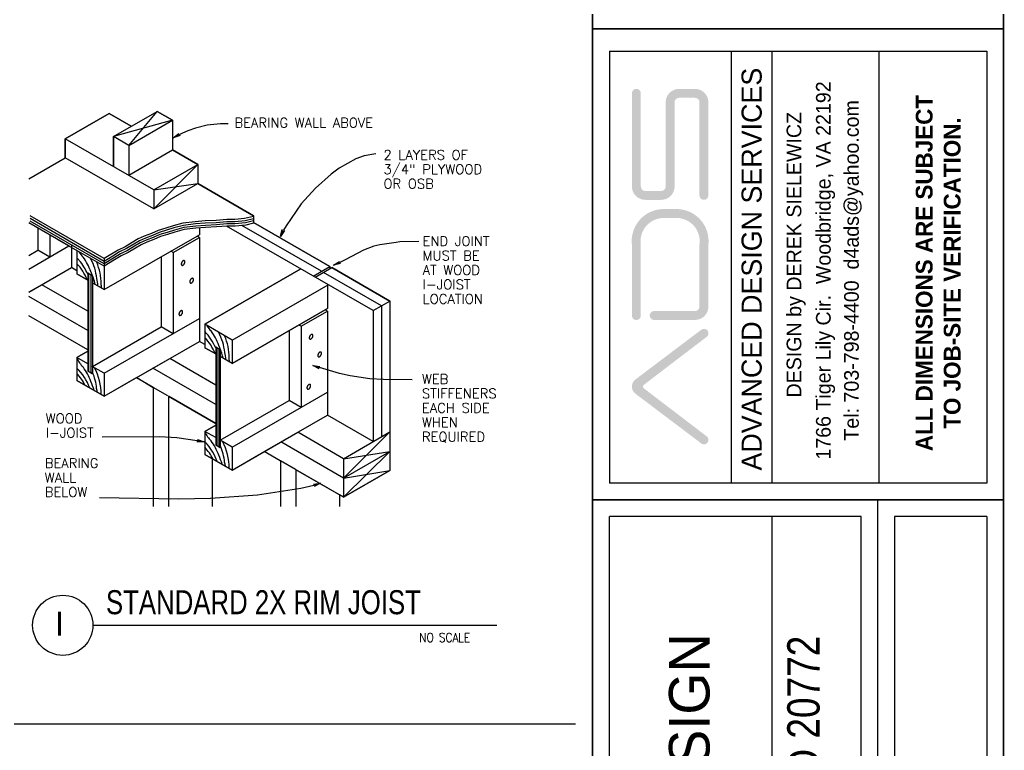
# Model space of a CAD drawing. Header units: inches. Extents: x 26998 to 46838, y -509 to 4343.
# Drawn here: x 39538.9 to 39906.9, y 3727.6 to 4000.9 of the extents above; entities that cross this region are included whole.
import ezdxf
from ezdxf.enums import TextEntityAlignment as Align

# ---------------------------------------------------------------- set-up
doc = ezdxf.new("R2010")
doc.units = ezdxf.units.IN
doc.header["$LTSCALE"] = 0.5
doc.header["$MEASUREMENT"] = 0
for name, color, linetype in [('N', 3, 'Continuous'), ('R-AGSHEAVY', 1, 'Continuous'), ('R-AGSMEDIUM', 2, 'Continuous'), ('R-AGSPATT', 4, 'Continuous'), ('R-AGSTEXT', 6, 'Continuous'), ('SEC', 7, 'Continuous'), ('TITLE', 7, 'Continuous'), ('Title Block', 7, 'Continuous')]:
    doc.layers.add(name, color=color, linetype=linetype)
doc.styles.add('AGSROMANS', font='romans')
doc.styles.add('BOLD', font='')
doc.styles.add('HS-DESIGN-PLAN', font='GOTHIC.TTF', dxfattribs={"height": 0.09375})
doc.styles.add('HS-DESIGN-TTLB', font='GOTHIC.TTF')
doc.styles.add('notes', font='simplex.shx', dxfattribs={"height": 4.5})
doc.styles.get('BOLD').set_extended_font_data('Futura Lt BT')

# ---------------------------------------------------------------- blocks, each defined once
blk = doc.blocks.new('AGSARROW')
for points in [[(-1, 0.17), (0, 0), (-1, -0.17)], [(0, 0), (-1, 0)]]:
    blk.add_lwpolyline(points)

msp = doc.modelspace()

# ---------------------------------------------------------------- hatches: boundary and pattern name
at = {"layer": 'Title Block'}
h = msp.add_hatch(color=256, dxfattribs=at)
h.paths.add_polyline_path([(39795.6488764, 3882.2702663, 0.1912949762), (39796.3168565, 3883.3052721), (39796.3168565, 3883.9523184, 0.1065363828), (39796.0382626, 3884.597938, 0.1989123674), (39794.9550713, 3885.2747076), (39794.404396, 3885.2747076, 0.1139636446), (39793.7105909, 3884.9873242), (39769.1308176, 3866.409196, 0.5149988252), (39769.1308176, 3860.9750802), (39793.7105909, 3842.396952, 0.1139636446), (39794.404396, 3842.1095685), (39794.9550713, 3842.1095685, 0.1989123674), (39796.0382626, 3842.7863382, 0.1065363829), (39796.3168565, 3843.4319578), (39796.3168565, 3844.0790041, 0.1912949762), (39795.6488764, 3845.1140099), (39772.2344485, 3862.9984788, -0.5343557179), (39772.2344485, 3864.3857974)])
h.paths.add_polyline_path([(39791.3105059, 3888.6122747, 0.4142135624), (39796.3168565, 3893.6186254), (39796.3168565, 3916.7583619, 0.440849221), (39784.6353717, 3930.1086303), (39779.4130208, 3930.1086303, 0.440849221), (39767.731536, 3916.7583619), (39767.731536, 3890.2810583, 0.4142135624), (39769.4003195, 3888.6122747, 0.4142135624), (39771.0691031, 3890.2810583), (39771.0691031, 3916.7583619, -0.4500136067), (39779.4130208, 3926.7710632), (39784.6353717, 3926.7710632, -0.4500136067), (39792.9792894, 3916.7583619), (39792.9792894, 3893.6186254, -0.4142135624), (39791.3105059, 3891.9498418), (39776.0754537, 3891.9498418, 0.4142135624), (39774.4066702, 3890.2810583, 0.4142135624), (39776.0754537, 3888.6122747)])
h.paths.add_polyline_path([(39780.3554127, 3938.5503304, -0.4142135624), (39778.6866292, 3936.8815469), (39772.7378866, 3936.8815469, -0.4142135624), (39771.0691031, 3938.5503304), (39771.0691031, 3973.3715518, 0.4142135624), (39769.4003195, 3975.0403354, 0.4142135624), (39767.731536, 3973.3715518), (39767.731536, 3938.5503304, 0.4142135624), (39772.7378866, 3933.5439798), (39778.6866292, 3933.5439798, 0.4142135624), (39783.6929798, 3938.5503304), (39783.6929798, 3970.0339847, -0.4142135624), (39785.3617633, 3971.7027683), (39791.3105059, 3971.7027683, -0.4142135624), (39792.9792894, 3970.0339847), (39792.9792894, 3935.2127634, 0.4142135624), (39794.648073, 3933.5439798, 0.4142135624), (39796.3168565, 3935.2127634), (39796.3168565, 3970.0339847, 0.4142135624), (39791.3105059, 3975.0403354), (39785.3617633, 3975.0403354, 0.4142135624), (39780.3554127, 3970.0339847)])
h = msp.add_hatch(color=256, dxfattribs=at)
h.paths.add_polyline_path([(39795.6488764, 3882.2702663, 0.1912949762), (39796.3168565, 3883.3052721), (39796.3168565, 3883.9523184, 0.1065363828), (39796.0382626, 3884.597938, 0.1989123674), (39794.9550713, 3885.2747076), (39794.404396, 3885.2747076, 0.1139636446), (39793.7105909, 3884.9873242), (39769.1308176, 3866.409196, 0.5149988252), (39769.1308176, 3860.9750802), (39793.7105909, 3842.396952, 0.1139636446), (39794.404396, 3842.1095685), (39794.9550713, 3842.1095685, 0.1989123674), (39796.0382626, 3842.7863382, 0.1065363829), (39796.3168565, 3843.4319578), (39796.3168565, 3844.0790041, 0.1912949762), (39795.6488764, 3845.1140099), (39772.2344485, 3862.9984788, -0.5343557179), (39772.2344485, 3864.3857974)])
h.paths.add_polyline_path([(39791.3105059, 3888.6122747, 0.4142135624), (39796.3168565, 3893.6186254), (39796.3168565, 3916.7583619, 0.440849221), (39784.6353717, 3930.1086303), (39779.4130208, 3930.1086303, 0.440849221), (39767.731536, 3916.7583619), (39767.731536, 3890.2810583, 0.4142135624), (39769.4003195, 3888.6122747, 0.4142135624), (39771.0691031, 3890.2810583), (39771.0691031, 3916.7583619, -0.4500136067), (39779.4130208, 3926.7710632), (39784.6353717, 3926.7710632, -0.4500136067), (39792.9792894, 3916.7583619), (39792.9792894, 3893.6186254, -0.4142135624), (39791.3105059, 3891.9498418), (39776.0754537, 3891.9498418, 0.4142135624), (39774.4066702, 3890.2810583, 0.4142135624), (39776.0754537, 3888.6122747)])
h.paths.add_polyline_path([(39780.3554127, 3938.5503304, -0.4142135624), (39778.6866292, 3936.8815469), (39772.7378866, 3936.8815469, -0.4142135624), (39771.0691031, 3938.5503304), (39771.0691031, 3973.3715518, 0.4142135624), (39769.4003195, 3975.0403354, 0.4142135624), (39767.731536, 3973.3715518), (39767.731536, 3938.5503304, 0.4142135624), (39772.7378866, 3933.5439798), (39778.6866292, 3933.5439798, 0.4142135624), (39783.6929798, 3938.5503304), (39783.6929798, 3970.0339847, -0.4142135624), (39785.3617633, 3971.7027683), (39791.3105059, 3971.7027683, -0.4142135624), (39792.9792894, 3970.0339847), (39792.9792894, 3935.2127634, 0.4142135624), (39794.648073, 3933.5439798, 0.4142135624), (39796.3168565, 3935.2127634), (39796.3168565, 3970.0339847, 0.4142135624), (39791.3105059, 3975.0403354), (39785.3617633, 3975.0403354, 0.4142135624), (39780.3554127, 3970.0339847)])

# ---------------------------------------------------------------- linework, layer by layer
msp.add_lwpolyline([(38251.6540277, 4291.6919129, 0.5, 0.5, 0), (39746.7132624, 4291.6919129, 0, 0, 0), (39746.7132624, 3165.2426914, 0.5, 0.5, 0), (38251.6540277, 3165.2426914, 0.5, 0.5, 0)], format="xyseb")
at = {"layer": 'R-AGSHEAVY'}
for p, q in [((39590.3022826, 3966.6165783), (39596.0664901, 3963.3032109)), ((39555.969485, 3956.3924731), (39572.3995799, 3965.8907931)), ((39572.3995799, 3965.8907931), (39580.6461833, 3961.0417062)), ((39596.0664901, 3963.3032109), (39596.0664901, 3952.2376156)), ((39555.969485, 3949.2713628), (39555.969485, 3956.3924731)), ((39596.0664901, 3952.2376156), (39605.5332541, 3946.757411)), ((39542.4109751, 3941.4455045), (39555.969485, 3949.2713628)), ((39605.5332541, 3946.757411), (39605.5332541, 3939.6363007)), ((39605.5332541, 3939.6363007), (39626.3496164, 3927.5924731)), ((39626.3496164, 3927.5924731), (39626.3496164, 3925.0680027)), ((39626.3496164, 3925.0680027), (39654.8866508, 3908.6063519)), ((39552.9401205, 3918.8514943), (39560.3347151, 3914.5704132)), ((39570.5167457, 3899.9495221), (39606.1117786, 3920.5134373)), ((39560.3347151, 3914.5704132), (39560.3347151, 3905.8504717)), ((39655.5913988, 3908.1961254), (39677.2702885, 3895.6894782)), ((39560.3347151, 3905.8504717), (39564.3738677, 3903.5048179)), ((39644.0419466, 3907.6912314), (39608.1523922, 3886.9800553)), ((39547.2074689, 3901.8008004), (39542.4109751, 3899.0449202)), ((39564.3738677, 3903.5048179), (39564.3738677, 3872.222422)), ((39566.0989225, 3902.516067), (39570.5167457, 3899.9495221)), ((39677.2702885, 3895.6894782), (39677.2702885, 3832.3147522)), ((39564.3738677, 3877.492254), (39542.4109751, 3890.1671992)), ((39653.9399744, 3892.8915235), (39618.3659788, 3872.3591641)), ((39608.1523922, 3886.9800553), (39608.1523922, 3878.2495951)), ((39564.3738677, 3876.8926923), (39560.3347151, 3874.5575571)), ((39608.1523922, 3878.2495951), (39612.1915449, 3875.9039414)), ((39612.1915449, 3875.9039414), (39612.1915449, 3844.6110268)), ((39618.3659788, 3872.3591641), (39613.9165996, 3874.9151904)), ((39560.3347151, 3874.5575571), (39560.3347151, 3865.9428018)), ((39570.5167457, 3860.0734081), (39595.0041088, 3874.1894052)), ((39560.3347151, 3865.9428018), (39570.5167457, 3860.0734081)), ((39582.7709459, 3867.1314067), (39588.8612308, 3863.3552197)), ((39588.8612308, 3863.3552197), (39588.8612308, 3818.8298727)), ((39594.5518078, 3860.0734081), (39612.1915449, 3849.8808588)), ((39612.1915449, 3849.2918157), (39608.1523922, 3846.9566806)), ((39608.1523922, 3846.9566806), (39608.1523922, 3838.3419253)), ((39618.3659788, 3832.4514943), (39642.8323045, 3846.5885286)), ((39608.1523922, 3838.3419253), (39618.3659788, 3832.4514943)), ((39659.9355916, 3822.3115381), (39642.1170379, 3832.5987551)), ((39642.1170379, 3832.5987551), (39642.1170379, 3818.8298727)), ((39677.2702885, 3832.3147522), (39659.9355916, 3822.3115381))]:
    msp.add_line(p, q, dxfattribs=at)
for points in [[(39574.0299671, 3945.9264395), (39574.0299671, 3957.2234446), (39590.3022826, 3966.6165783)], [(39626.3496164, 3924.8365929), (39623.404401, 3924.1108077), (39619.4388787, 3923.7531744), (39616.4200328, 3923.7426557), (39612.5176223, 3923.3850224), (39608.383802, 3923.1851685), (39604.8179875, 3922.9116842), (39600.4001643, 3922.4067902), (39596.9500547, 3921.4916696), (39594.2257304, 3920.5975864), (39591.5855551, 3919.7981707), (39589.1136778, 3918.662159), (39586.4419466, 3917.6839267), (39584.317184, 3916.7372503), (39582.2134587, 3915.5170896), (39579.5417275, 3913.8761839), (39576.8910335, 3912.6139487), (39574.3770818, 3911.0677105), (39570.5167457, 3908.7010195)]]:
    msp.add_lwpolyline(points, dxfattribs=at)
at = {"layer": 'R-AGSMEDIUM'}
for p, q in [((39574.0299671, 3957.2234446), (39590.3022826, 3966.6165783)), ((39579.7836559, 3953.9100772), (39590.3022826, 3966.6165783)), ((39596.0664901, 3963.3032109), (39590.3022826, 3966.6165783)), ((39572.3995799, 3965.8907931), (39555.969485, 3956.3924731)), ((39580.6461833, 3961.0417062), (39572.3995799, 3965.8907931)), ((39596.0664901, 3963.3032109), (39574.0299671, 3957.2234446)), ((39579.7836559, 3953.9100772), (39596.0664901, 3963.3032109)), ((39596.0664901, 3963.3032109), (39596.0664901, 3952.2376156)), ((39589.1031592, 3937.2696097), (39555.969485, 3956.3924731)), ((39555.969485, 3956.3924731), (39555.969485, 3949.2713628)), ((39579.7836559, 3953.9100772), (39574.0299671, 3957.2234446)), ((39574.0299671, 3957.2234446), (39574.0299671, 3945.9264395)), ((39579.7836559, 3953.9100772), (39579.7836559, 3942.8234446)), ((39579.7836559, 3942.8234446), (39596.0664901, 3952.2376156)), ((39605.5332541, 3946.757411), (39596.0664901, 3952.2376156)), ((39542.4109751, 3941.4455045), (39555.969485, 3949.2713628)), ((39589.1031592, 3930.1379808), (39555.969485, 3949.2713628)), ((39605.5332541, 3946.757411), (39589.1031592, 3930.1379808)), ((39589.1031592, 3937.2696097), (39605.5332541, 3946.757411)), ((39605.5332541, 3946.757411), (39605.5332541, 3939.6363007)), ((39589.1031592, 3930.1379808), (39605.5332541, 3939.6363007)), ((39589.1031592, 3937.2696097), (39605.5332541, 3939.6363007)), ((39589.1031592, 3937.2696097), (39589.1031592, 3930.1379808)), ((39626.3496164, 3927.5924731), (39605.5332541, 3939.6363007)), ((39570.5167457, 3911.6146791), (39542.8632761, 3927.5714359)), ((39570.5167457, 3910.5312606), (39542.8632761, 3926.5090546)), ((39626.3496164, 3927.5924731), (39626.3496164, 3925.0680027)), ((39557.4526113, 3916.2428749), (39542.4109751, 3924.9312606)), ((39570.5167457, 3909.5845842), (39542.8632761, 3925.5623782)), ((39545.7243425, 3922.974796), (39545.7243425, 3914.717674)), ((39606.1117786, 3923.1010195), (39606.1117786, 3920.4924001)), ((39671.0432614, 3892.1026265), (39616.272772, 3923.7216185)), ((39651.7836559, 3906.8076667), (39622.0054236, 3923.9845842)), ((39654.8866508, 3908.6063519), (39626.3496164, 3925.0680027)), ((39550.1526844, 3920.4818815), (39550.1526844, 3912.1616477)), ((39570.5167457, 3899.9495221), (39606.1117786, 3920.5134373)), ((39596.2873812, 3913.8235907), (39606.1117786, 3919.4931305)), ((39606.1117786, 3919.4931305), (39605.2597698, 3919.987506)), ((39606.1117786, 3921.9965637), (39606.1117786, 3920.4818815)), ((39606.1117786, 3919.4931305), (39606.1117786, 3889.1994856)), ((39542.4109751, 3907.6491568), (39557.3684623, 3916.2849494)), ((39570.5167457, 3908.7010195), (39557.4526113, 3916.2428749)), ((39558.2730642, 3916.831918), (39558.2730642, 3908.2171627)), ((39542.4109751, 3912.7822467), (39545.7348612, 3914.6966368)), ((39550.1526844, 3912.1616477), (39545.7243425, 3914.717674)), ((39560.3347151, 3914.5704132), (39560.3347151, 3905.8504717)), ((39570.5167457, 3911.6146791), (39570.5167457, 3899.9495221)), ((39591.8590394, 3912.2142408), (39591.8590394, 3886.0333789)), ((39596.2873812, 3913.8235907), (39595.4353725, 3914.3179662)), ((39596.2873812, 3913.8235907), (39596.2873812, 3883.4773526)), ((39542.4109751, 3899.0449202), (39558.2835828, 3908.2066441)), ((39560.3241964, 3907.0390765), (39558.2835828, 3908.2066441)), ((39648.680661, 3905.0195002), (39654.8866508, 3908.6063519)), ((39649.3748904, 3904.6092737), (39655.5913988, 3908.1961254)), ((39654.8866508, 3908.6063519), (39654.8866508, 3907.785899)), ((39677.2702885, 3895.6894782), (39655.5913988, 3908.1961254)), ((39564.3738677, 3903.5048179), (39560.3347151, 3905.8504717)), ((39566.0884039, 3905.0931305), (39564.3528305, 3906.0818815)), ((39566.0989225, 3905.0826119), (39564.3738677, 3906.0818815)), ((39564.3738677, 3906.0818815), (39564.3738677, 3903.5048179)), ((39564.8261687, 3869.1615016), (39564.8261687, 3905.8189158)), ((39565.6255843, 3868.7092007), (39565.6255843, 3905.3455776)), ((39566.0989225, 3905.0826119), (39566.0989225, 3868.4357164)), ((39608.1523922, 3886.9800553), (39644.0419466, 3907.6912314)), ((39674.156775, 3893.8907931), (39652.4778853, 3906.3974403)), ((39564.3738677, 3891.8712167), (39547.2074689, 3901.8008004)), ((39564.3738677, 3903.5048179), (39564.3738677, 3876.955804)), ((39570.5167457, 3899.9495221), (39566.0989225, 3902.516067)), ((39618.3659788, 3881.0791057), (39654.2450146, 3901.8008004)), ((39653.9399744, 3901.979617), (39653.9399744, 3892.8915235)), ((39564.3738677, 3884.6449202), (39542.4109751, 3897.3409026)), ((39671.0432614, 3892.1026265), (39677.2702885, 3895.6894782)), ((39674.156775, 3893.8907931), (39674.156775, 3844.916067)), ((39677.2702885, 3895.6894782), (39677.2702885, 3846.7147522)), ((39564.3738677, 3877.492254), (39542.4109751, 3890.1671992)), ((39618.3659788, 3872.3591641), (39653.9399744, 3892.8915235)), ((39644.115577, 3886.2332328), (39653.9399744, 3891.9027726)), ((39653.9399744, 3891.9027726), (39653.0879656, 3892.3971481)), ((39653.9399744, 3891.9027726), (39653.9399744, 3861.6091276)), ((39671.0432614, 3892.1026265), (39671.0432614, 3843.1279005)), ((39566.0989225, 3871.2336711), (39591.8274835, 3886.085972)), ((39570.5167457, 3868.6671262), (39606.1117786, 3889.1994856)), ((39596.2873812, 3883.4773526), (39591.8590394, 3886.0333789)), ((39606.10126, 3889.2205228), (39606.10126, 3880.6162861)), ((39606.1117786, 3889.1994856), (39606.1117786, 3880.6057675)), ((39618.3659788, 3881.0791057), (39608.1523922, 3886.9800553)), ((39608.1523922, 3886.9800553), (39608.1523922, 3878.2495951)), ((39644.115577, 3886.2332328), (39643.2635682, 3886.7276083)), ((39644.115577, 3886.2332328), (39644.115577, 3855.8869947)), ((39639.6872351, 3884.6238829), (39639.6872351, 3858.443021)), ((39582.6867969, 3867.0788135), (39606.1117786, 3880.6057675)), ((39608.1523922, 3879.4381999), (39606.1117786, 3880.6057675)), ((39613.9165996, 3877.4712167), (39612.1915449, 3878.4599677)), ((39612.1915449, 3878.4599677), (39612.1915449, 3849.2918157)), ((39618.3659788, 3881.0791057), (39618.3659788, 3872.3591641)), ((39560.3347151, 3874.5575571), (39564.3738677, 3876.8926923)), ((39564.3738677, 3876.8926923), (39564.3738677, 3869.4244673)), ((39612.1915449, 3875.9039414), (39608.1523922, 3878.2495951)), ((39612.6859203, 3841.5395878), (39612.6859203, 3878.1864834)), ((39613.4958546, 3841.0872869), (39613.4958546, 3877.7236638)), ((39613.9165996, 3877.4712167), (39613.9165996, 3840.8243212)), ((39618.3659788, 3872.3591641), (39613.9165996, 3874.9151904)), ((39560.3347151, 3874.5575571), (39560.3347151, 3865.9428018)), ((39564.3738677, 3872.222422), (39560.3347151, 3874.5575571)), ((39570.5167457, 3868.6776448), (39566.0884039, 3871.2336711)), ((39612.1915449, 3864.2703402), (39595.0041088, 3874.1894052)), ((39566.0884039, 3868.4567536), (39564.3528305, 3869.4455045)), ((39566.0989225, 3868.4357164), (39564.3738677, 3869.4244673)), ((39570.5167457, 3868.6776448), (39570.5167457, 3860.0734081)), ((39612.1915449, 3857.0440436), (39588.7455259, 3870.5815162)), ((39570.5167457, 3860.0734081), (39560.3241964, 3865.9533205)), ((39570.5167457, 3860.0734081), (39560.3347151, 3865.9428018)), ((39570.5167457, 3860.0734081), (39582.6131665, 3867.0472576)), ((39582.6447224, 3866.9420714), (39582.5395361, 3866.9946645)), ((39588.8717494, 3863.3552197), (39582.6447224, 3866.9420714)), ((39588.8612308, 3863.3552197), (39588.8612308, 3818.8298727)), ((39594.2572863, 3860.2311875), (39588.8717494, 3863.3552197)), ((39594.5518078, 3860.0734081), (39594.5518078, 3818.8298727)), ((39612.1915449, 3849.8808588), (39594.5833637, 3860.0628895)), ((39618.3659788, 3841.0662496), (39653.9399744, 3861.6091276)), ((39653.9399744, 3861.6091276), (39653.9399744, 3853.004891)), ((39613.9165996, 3843.6222759), (39639.6451606, 3858.4640582)), ((39644.115577, 3855.8869947), (39639.6872351, 3858.443021)), ((39630.5465485, 3839.4989742), (39653.9399744, 3853.004891)), ((39671.0432614, 3843.1279005), (39653.9399744, 3853.004891)), ((39608.1523922, 3846.9566806), (39612.1915449, 3849.2918157)), ((39612.1915449, 3849.2918157), (39612.1915449, 3841.8130721)), ((39608.1523922, 3846.9566806), (39608.1523922, 3838.3419253)), ((39612.1915449, 3844.6110268), (39608.1523922, 3846.9566806)), ((39659.9355916, 3836.7010195), (39642.8323045, 3846.5885286)), ((39659.9355916, 3836.7010195), (39677.2702885, 3846.7147522)), ((39659.9355916, 3829.4747229), (39677.2702885, 3846.7147522)), ((39674.7563367, 3845.2737003), (39677.2702885, 3846.7147522)), ((39677.2702885, 3846.7147522), (39677.2702885, 3832.3147522)), ((39613.9165996, 3840.8243212), (39612.1915449, 3841.8130721)), ((39618.3659788, 3841.0662496), (39613.9165996, 3843.6222759)), ((39659.9355916, 3829.4747229), (39636.563203, 3842.9701211)), ((39618.3659788, 3832.4514943), (39608.1523922, 3838.3419253)), ((39618.3659788, 3841.0662496), (39618.3659788, 3832.4514943)), ((39618.3659788, 3832.4514943), (39630.5465485, 3839.4989742)), ((39636.3317932, 3835.9436784), (39630.3466946, 3839.393788)), ((39659.9355916, 3829.4747229), (39677.2387326, 3839.4674183)), ((39659.9355916, 3836.7010195), (39677.2387326, 3839.4674183)), ((39659.9355916, 3822.3115381), (39677.2387326, 3839.4674183)), ((39610.8556793, 3836.7746499), (39610.8556793, 3818.8298727)), ((39641.9908144, 3832.6723855), (39636.3843864, 3835.9016039)), ((39636.4159422, 3835.8910853), (39636.4159422, 3818.8298727)), ((39659.9355916, 3836.7010195), (39659.9355916, 3822.3115381)), ((39658.4209094, 3823.1740655), (39642.0223703, 3832.6513482)), ((39642.1170379, 3832.5987551), (39642.1170379, 3818.8298727)), ((39659.9355916, 3822.3115381), (39677.2702885, 3832.3147522)), ((39659.9355916, 3829.4747229), (39677.2702885, 3832.3147522)), ((39658.4209094, 3823.1951028), (39658.4209094, 3818.8298727)), ((39659.9355916, 3822.3115381), (39658.4209094, 3823.1740655))]:
    msp.add_line(p, q, dxfattribs=at)
for points in [[(39626.3496164, 3927.3610633), (39622.9941745, 3926.5511291), (39619.3231738, 3926.214533), (39616.3253652, 3926.2040144), (39612.3493243, 3925.8148252), (39608.215504, 3925.6465272), (39604.5760591, 3925.3520056), (39599.9373447, 3924.8155557), (39596.266344, 3923.847842), (39593.4999452, 3922.9537587), (39590.7019904, 3922.1122686), (39588.17752, 3920.944701), (39585.5057888, 3919.9769874), (39583.191691, 3918.9356433), (39580.9617421, 3917.6313336), (39578.3636413, 3916.0219837), (39575.7024287, 3914.7807858), (39570.5167457, 3911.6146791)], [(39626.3496164, 3926.4774987), (39623.1940284, 3925.7201576), (39619.3757669, 3925.3625243), (39616.3674397, 3925.3520056), (39612.412436, 3924.9838537), (39608.299653, 3924.7945184), (39604.7022826, 3924.5315528), (39600.1687545, 3923.9951028), (39596.5819028, 3923.0379078), (39593.8470598, 3922.1648617), (39591.1227355, 3921.3338902), (39588.6193024, 3920.1768413), (39585.9370525, 3919.198609), (39583.7176223, 3918.1993395), (39581.5507852, 3916.9476229), (39578.9000912, 3915.3277544), (39576.2704346, 3914.0655192), (39573.693371, 3912.4772065), (39570.5167457, 3910.5312606)], [(39626.3496164, 3925.6360086), (39623.3097333, 3924.8891861), (39619.4073228, 3924.5420714), (39616.4095142, 3924.5420714), (39612.4755478, 3924.1528822), (39608.3312089, 3923.9845842), (39604.7653944, 3923.6900626), (39600.2739408, 3923.1641313), (39596.7817567, 3922.2384921), (39594.0574324, 3921.3654461), (39591.3646639, 3920.5555118), (39588.882268, 3919.4195002), (39586.1894996, 3918.4412679), (39584.0226625, 3917.4630356), (39581.8873812, 3916.2218376), (39579.2366873, 3914.5704132), (39576.596512, 3913.3397339), (39574.0404857, 3911.7724585), (39570.5167457, 3909.5845842)], [(39626.3496164, 3924.8365929), (39623.404401, 3924.1108077), (39619.4388787, 3923.7531744), (39616.4200328, 3923.7426557), (39612.5176223, 3923.3850224), (39608.383802, 3923.1851685), (39604.8179875, 3922.9116842), (39600.4001643, 3922.4067902), (39596.9500547, 3921.4916696), (39594.2257304, 3920.5975864), (39591.5855551, 3919.7981707), (39589.1136778, 3918.662159), (39586.4419466, 3917.6839267), (39584.317184, 3916.7372503), (39582.2134587, 3915.5170896), (39579.5417275, 3913.8761839), (39576.8910335, 3912.6139487), (39574.3770818, 3911.0677105), (39570.5167457, 3908.7010195)]]:
    msp.add_lwpolyline(points, dxfattribs=at)
for points in [[(39600.5101052, 3910.7674802, 0.083138309), (39600.4053933, 3910.8062537, 0.0727640424), (39600.2859284, 3910.8110144, 0.0590330631), (39600.1563013, 3910.7815793, 0.0472863741), (39600.0214937, 3910.7190795, 0.0388737623), (39599.8866861, 3910.6259168, 0.0333734699), (39599.7570591, 3910.5056716, 0.030108202), (39599.6375941, 3910.3629647, 0.0285930868), (39599.5328822, 3910.2032802, 0.0285930868), (39599.4469474, 3910.0327548, 0.030108202), (39599.383092, 3909.8579416, 0.0333734699), (39599.3437701, 3909.6855587, 0.0388737623), (39599.3304927, 3909.5222306, 0.0472863741), (39599.3437701, 3909.3742339, 0.0590330631), (39599.383092, 3909.247256, 0.0727640424), (39599.4469474, 3909.1461767, 0.083138309), (39599.5328822, 3909.0748803, 0.083138309), (39599.6375941, 3909.0361067, 0.0727640424), (39599.7570591, 3909.031346, 0.0590330631), (39599.8866861, 3909.0607812, 0.0472863741), (39600.0214937, 3909.123281, 0.0388737623), (39600.1563013, 3909.2164436, 0.0333734699), (39600.2859284, 3909.3366888, 0.030108202), (39600.4053933, 3909.4793958, 0.0285930868), (39600.5101052, 3909.6390802, 0.0285930868), (39600.5960401, 3909.8096056, 0.030108202), (39600.6598954, 3909.9844188, 0.0333734699), (39600.6992174, 3910.1568017, 0.0388737623), (39600.7124948, 3910.3201298, 0.0472863741), (39600.6992174, 3910.4681266, 0.0590330631), (39600.6598954, 3910.5951044, 0.0727640424), (39600.5960401, 3910.6961838, 0.083138309)], [(39603.6972491, 3904.151264, 0.083138309), (39603.5925372, 3904.1900375, 0.0727640424), (39603.4730723, 3904.1947982, 0.0590330631), (39603.3434452, 3904.1653631, 0.0472863741), (39603.2086376, 3904.1028633, 0.0388737623), (39603.07383, 3904.0097006, 0.0333734699), (39602.944203, 3903.8894554, 0.030108202), (39602.824738, 3903.7467484, 0.0285930868), (39602.7200261, 3903.587064, 0.0285930868), (39602.6340913, 3903.4165386, 0.030108202), (39602.5702359, 3903.2417254, 0.0333734699), (39602.530914, 3903.0693425, 0.0388737623), (39602.5176366, 3902.9060144, 0.0472863741), (39602.530914, 3902.7580177, 0.0590330631), (39602.5702359, 3902.6310398, 0.0727640424), (39602.6340913, 3902.5299604, 0.083138309), (39602.7200261, 3902.458664, 0.083138309), (39602.824738, 3902.4198905, 0.0727640424), (39602.944203, 3902.4151298, 0.0590330631), (39603.07383, 3902.444565, 0.0472863741), (39603.2086376, 3902.5070648, 0.0388737623), (39603.3434452, 3902.6002274, 0.0333734699), (39603.4730723, 3902.7204726, 0.030108202), (39603.5925372, 3902.8631796, 0.0285930868), (39603.6972491, 3903.022864, 0.0285930868), (39603.783184, 3903.1933894, 0.030108202), (39603.8470393, 3903.3682026, 0.0333734699), (39603.8863613, 3903.5405855, 0.0388737623), (39603.8996387, 3903.7039136, 0.0472863741), (39603.8863613, 3903.8519103, 0.0590330631), (39603.8470393, 3903.9788882, 0.0727640424), (39603.783184, 3904.0799676, 0.083138309)], [(39599.6475778, 3892.0548432, 0.083138309), (39599.5428659, 3892.0936168, 0.0727640424), (39599.423401, 3892.0983775, 0.0590330631), (39599.293774, 3892.0689423, 0.0472863741), (39599.1589663, 3892.0064425, 0.0388737623), (39599.0241587, 3891.9132799, 0.0333734699), (39598.8945317, 3891.7930346, 0.030108202), (39598.7750667, 3891.6503277, 0.0285930868), (39598.6703548, 3891.4906432, 0.0285930868), (39598.58442, 3891.3201178, 0.030108202), (39598.5205646, 3891.1453047, 0.0333734699), (39598.4812427, 3890.9729218, 0.0388737623), (39598.4679653, 3890.8095936, 0.0472863741), (39598.4812427, 3890.6615969, 0.0590330631), (39598.5205646, 3890.534619, 0.0727640424), (39598.58442, 3890.4335397, 0.083138309), (39598.6703548, 3890.3622433, 0.083138309), (39598.7750667, 3890.3234697, 0.0727640424), (39598.8945317, 3890.3187091, 0.0590330631), (39599.0241587, 3890.3481442, 0.0472863741), (39599.1589663, 3890.410644, 0.0388737623), (39599.293774, 3890.5038066, 0.0333734699), (39599.423401, 3890.6240519, 0.030108202), (39599.5428659, 3890.7667588, 0.0285930868), (39599.6475778, 3890.9264433, 0.0285930868), (39599.7335127, 3891.0969687, 0.030108202), (39599.797368, 3891.2717818, 0.0333734699), (39599.83669, 3891.4441648, 0.0388737623), (39599.8499674, 3891.6074929, 0.0472863741), (39599.83669, 3891.7554896, 0.0590330631), (39599.797368, 3891.8824675, 0.0727640424), (39599.7335127, 3891.9835468, 0.083138309)], [(39648.338301, 3883.1771223, 0.083138309), (39648.2335891, 3883.2158958, 0.0727640424), (39648.1141241, 3883.2206565, 0.0590330631), (39647.9844971, 3883.1912213, 0.0472863741), (39647.8496895, 3883.1287215, 0.0388737623), (39647.7148819, 3883.0355589, 0.0333734699), (39647.5852549, 3882.9153137, 0.030108202), (39647.4657899, 3882.7726067, 0.0285930868), (39647.361078, 3882.6129223, 0.0285930868), (39647.2751431, 3882.4423969, 0.030108202), (39647.2112878, 3882.2675837, 0.0333734699), (39647.1719659, 3882.0952008, 0.0388737623), (39647.1586885, 3881.9318727, 0.0472863741), (39647.1719659, 3881.783876, 0.0590330631), (39647.2112878, 3881.6568981, 0.0727640424), (39647.2751431, 3881.5558187, 0.083138309), (39647.361078, 3881.4845223, 0.083138309), (39647.4657899, 3881.4457488, 0.0727640424), (39647.5852549, 3881.4409881, 0.0590330631), (39647.7148819, 3881.4704232, 0.0472863741), (39647.8496895, 3881.532923, 0.0388737623), (39647.9844971, 3881.6260857, 0.0333734699), (39648.1141241, 3881.7463309, 0.030108202), (39648.2335891, 3881.8890378, 0.0285930868), (39648.338301, 3882.0487223, 0.0285930868), (39648.4242358, 3882.2192477, 0.030108202), (39648.4880912, 3882.3940609, 0.0333734699), (39648.5274131, 3882.5664438, 0.0388737623), (39648.5406905, 3882.7297719, 0.0472863741), (39648.5274131, 3882.8777686, 0.0590330631), (39648.4880912, 3883.0047465, 0.0727640424), (39648.4242358, 3883.1058259, 0.083138309)], [(39651.5254449, 3876.560906, 0.083138309), (39651.420733, 3876.5996796, 0.0727640424), (39651.301268, 3876.6044403, 0.0590330631), (39651.171641, 3876.5750051, 0.0472863741), (39651.0368334, 3876.5125053, 0.0388737623), (39650.9020258, 3876.4193427, 0.0333734699), (39650.7723988, 3876.2990975, 0.030108202), (39650.6529338, 3876.1563905, 0.0285930868), (39650.5482219, 3875.9967061, 0.0285930868), (39650.462287, 3875.8261807, 0.030108202), (39650.3984317, 3875.6513675, 0.0333734699), (39650.3591098, 3875.4789846, 0.0388737623), (39650.3458324, 3875.3156565, 0.0472863741), (39650.3591098, 3875.1676597, 0.0590330631), (39650.3984317, 3875.0406819, 0.0727640424), (39650.462287, 3874.9396025, 0.083138309), (39650.5482219, 3874.8683061, 0.083138309), (39650.6529338, 3874.8295326, 0.0727640424), (39650.7723988, 3874.8247719, 0.0590330631), (39650.9020258, 3874.854207, 0.0472863741), (39651.0368334, 3874.9167068, 0.0388737623), (39651.171641, 3875.0098694, 0.0333734699), (39651.301268, 3875.1301147, 0.030108202), (39651.420733, 3875.2728216, 0.0285930868), (39651.5254449, 3875.4325061, 0.0285930868), (39651.6113797, 3875.6030315, 0.030108202), (39651.6752351, 3875.7778446, 0.0333734699), (39651.714557, 3875.9502276, 0.0388737623), (39651.7278344, 3876.1135557, 0.0472863741), (39651.714557, 3876.2615524, 0.0590330631), (39651.6752351, 3876.3885303, 0.0727640424), (39651.6113797, 3876.4896096, 0.083138309)], [(39647.4757736, 3864.4644853, 0.083138309), (39647.3710617, 3864.5032588, 0.0727640424), (39647.2515967, 3864.5080195, 0.0590330631), (39647.1219697, 3864.4785844, 0.0472863741), (39646.9871621, 3864.4160846, 0.0388737623), (39646.8523545, 3864.322922, 0.0333734699), (39646.7227275, 3864.2026767, 0.030108202), (39646.6032625, 3864.0599698, 0.0285930868), (39646.4985506, 3863.9002853, 0.0285930868), (39646.4126158, 3863.7297599, 0.030108202), (39646.3487604, 3863.5549468, 0.0333734699), (39646.3094385, 3863.3825638, 0.0388737623), (39646.2961611, 3863.2192357, 0.0472863741), (39646.3094385, 3863.071239, 0.0590330631), (39646.3487604, 3862.9442611, 0.0727640424), (39646.4126158, 3862.8431818, 0.083138309), (39646.4985506, 3862.7718854, 0.083138309), (39646.6032625, 3862.7331118, 0.0727640424), (39646.7227275, 3862.7283511, 0.0590330631), (39646.8523545, 3862.7577863, 0.0472863741), (39646.9871621, 3862.8202861, 0.0388737623), (39647.1219697, 3862.9134487, 0.0333734699), (39647.2515967, 3863.033694, 0.030108202), (39647.3710617, 3863.1764009, 0.0285930868), (39647.4757736, 3863.3360853, 0.0285930868), (39647.5617085, 3863.5066107, 0.030108202), (39647.6255638, 3863.6814239, 0.0333734699), (39647.6648857, 3863.8538068, 0.0388737623), (39647.6781631, 3864.017135, 0.0472863741), (39647.6648857, 3864.1651317, 0.0590330631), (39647.6255638, 3864.2921095, 0.0727640424), (39647.5617085, 3864.3931889, 0.083138309)]]:
    msp.add_lwpolyline(points, format="xyb", close=True, dxfattribs=at)
at = {"layer": 'R-AGSPATT'}
for centre, radius, start, end in [((39568.7429218, 3918.2881078), 10.5547714, 217.4004, 224.507327778), ((39570.687971, 3920.2352686), 11.4173814, 212.593105555, 225.381608333), ((39542.9170012, 3898.0845982), 24.2238005, 20.817786111, 35.374877778), ((39548.5804682, 3902.4149289), 19.222092, 5.057675, 28.276827778), ((39544.4613739, 3895.3171774), 21.4147515, 23.175088889, 42.070061111), ((39568.7429542, 3918.2880693), 10.5547714, 224.507327778, 224.618758333), ((39543.9804104, 3896.687666), 22.3342698, 24.004805556, 39.487813889), ((39547.8965396, 3901.8428447), 21.533868, 0.636113889, 22.954730556), ((39539.1344529, 3895.1262048), 28.8457823, 13.562766667, 23.641297222), ((39547.8681248, 3899.1912534), 20.4595002, 6.191519444, 13.909461111), ((39518.4187165, 3899.112118), 51.0967005, 1.732819444, 3.331936111), ((39618.5073623, 3892.6262106), 11.4173814, 212.593105555, 225.381608333), ((39591.7998016, 3869.0786079), 22.3342698, 24.107422222, 42.91975), ((39592.2807652, 3867.7081193), 21.4147515, 23.175088889, 42.070061111), ((39616.5623454, 3890.6790112), 10.5547714, 224.507327778, 224.618758333), ((39590.7363924, 3870.4755402), 24.2238005, 20.817786111, 35.374877778), ((39596.3998595, 3874.8058708), 19.222092, 5.057675, 28.276827778), ((39595.7159309, 3874.2337866), 21.533868, 0.636113889, 22.954730556), ((39586.9538441, 3867.5171467), 28.8457823, 15.50085, 23.641297222), ((39598.3091435, 3871.3906607), 16.8827386, 10.371766667, 13.131725), ((39595.6875161, 3871.5821954), 20.4595002, 6.191519444, 13.909461111), ((39570.6628337, 3879.1526551), 11.4173814, 205.210436111, 225.381608333), ((39542.8918639, 3857.0019847), 24.2238005, 20.817786111, 35.374877778), ((39566.2381078, 3871.5030599), 51.0967005, 1.732819444, 3.331936111), ((39545.1332808, 3855.5276312), 21.4147515, 20.947080555, 44.786636111), ((39544.4362367, 3854.2345638), 21.4147515, 27.687525, 42.070061111), ((39548.555331, 3861.3323154), 19.222092, 5.057675, 23.761022222), ((39547.8714024, 3860.7602311), 21.533868, 359.883547222, 27.630922222), ((39539.1093156, 3854.0435913), 28.8457823, 16.508955556, 23.641297222), ((39547.8429876, 3858.1086399), 20.4595002, 9.593902778, 13.909461111), ((39618.482225, 3851.543597), 11.4173814, 205.210436111, 225.381608333), ((39616.5371759, 3849.5964362), 10.5547714, 217.4004, 224.507327778), ((39616.5372082, 3849.5963977), 10.5547714, 224.507327778, 224.618758333), ((39591.7746644, 3827.9959944), 22.3342698, 20.171883333, 39.487813889), ((39590.7112552, 3829.3929266), 24.2238005, 20.817786111, 35.374877778), ((39595.6907937, 3833.1511731), 21.533868, 359.883547222, 27.630922222), ((39592.255628, 3826.6255058), 21.4147515, 27.687525, 42.070061111), ((39586.9287069, 3826.4345332), 28.8457823, 16.508955556, 23.641297222), ((39596.3747223, 3833.7232573), 19.222092, 5.057675, 23.761022222), ((39595.6623789, 3830.4995818), 20.4595002, 9.593902778, 13.909461111)]:
    msp.add_arc(centre, radius, start, end, dxfattribs=at)
at = {"layer": 'R-AGSTEXT'}
for points in [[(39616.8723338, 3962.0094198), (39614.0367486, 3962.0105164), (39609.0121925, 3961.506084), (39604.5912238, 3960.4011809), (39601.826014, 3959.3754462), (39598.651449, 3957.9643885)], [(39672.0951241, 3950.7439706), (39667.6212448, 3949.9719842), (39664.5501938, 3948.8519297), (39658.3519539, 3945.3907687), (39655.2941774, 3943.152729), (39649.4348422, 3937.9193983), (39644.1485052, 3932.0199551), (39638.4712744, 3923.830417), (39637.5018813, 3922.2619639)], [(39688.0721489, 3917.9889669), (39680.9838931, 3917.8420236), (39679.5962998, 3917.5893147), (39673.5852629, 3916.7493273), (39671.2401815, 3916.1784143), (39667.4114783, 3914.7756635), (39660.6271901, 3911.1555801), (39658.6280105, 3910.0826181)], [(39685.6318275, 3866.2162861), (39674.8624453, 3866.3026112), (39669.770017, 3866.594899), (39662.4627891, 3867.6904522), (39658.4471699, 3868.6462909), (39651.0124275, 3870.8180369)], [(39569.8119977, 3844.9265856), (39591.3316363, 3845.0358408), (39597.6699963, 3844.6203767), (39605.2784441, 3843.5200695)], [(39568.7813235, 3822.2694636), (39598.2530461, 3821.6545256), (39610.3082057, 3821.9027402), (39627.8533905, 3823.1670531), (39644.044919, 3825.7123011), (39648.8569928, 3826.8115566)]]:
    msp.add_lwpolyline(points, dxfattribs=at)
at = {"layer": 'SEC', "color": 7}
msp.add_circle((39555.0422333, 3774.4203769), 11.25, dxfattribs=at)
at = {"layer": 'TITLE'}
msp.add_line((39566.3440096, 3774.4924027), (39717.2486995, 3774.4924027), dxfattribs=at)
at = {"layer": 'Title Block'}
for p, q in [((39753.0383874, 3165.2426815), (39753.0383874, 4291.6919029)), ((39906.6533874, 3165.2426815), (39906.6533874, 4291.6919029)), ((39753.0383874, 3997.5094029), (39906.6533874, 3997.5094029)), ((39753.0383874, 3997.5094029), (39906.6533874, 3997.5094029)), ((39753.0383874, 3997.5094029), (39906.6533874, 3997.5094029)), ((39906.6533874, 3997.5094029), (39753.0383874, 3997.5094029)), ((39759.3635124, 3989.1006529), (39900.3833874, 3989.1006529)), ((39759.3635124, 3989.1006529), (39759.3635124, 3827.5964037)), ((39759.3635124, 3989.1006529), (39759.3635124, 3827.5964037)), ((39804.8949847, 3827.5964037), (39804.8949847, 3989.1006529)), ((39804.8949847, 3827.5964037), (39804.8949847, 3989.1006529)), ((39820.1492165, 3827.5964037), (39820.1492165, 3989.1006529)), ((39820.1492165, 3827.5964037), (39820.1492165, 3989.1006529)), ((39860.1492165, 3827.5964037), (39860.1492165, 3989.1006529)), ((39860.1492165, 3827.5964037), (39860.1492165, 3989.1006529)), ((39900.3833874, 3989.1006529), (39900.3833874, 3827.5964037)), ((39900.3833874, 3827.5964037), (39759.3083874, 3827.5964037)), ((39753.0383874, 3821.3264037), (39906.6533874, 3821.3264037)), ((39753.0383874, 3821.3264037), (39906.6533874, 3821.3264037)), ((39906.6533874, 3821.3264037), (39753.0383874, 3821.3264037)), ((39859.6283874, 3484.264174), (39859.6283874, 3821.3264037)), ((39759.3083874, 3490.534174), (39759.3083874, 3815.0564037)), ((39853.3583874, 3815.0564037), (39759.3083874, 3815.0564037)), ((39820.1292355, 3490.534174), (39820.1292355, 3815.0564037)), ((39853.3583874, 3490.534174), (39853.3583874, 3815.0564037)), ((39900.3833874, 3815.0564037), (39865.8983874, 3815.0564037)), ((39865.8983874, 3815.0564037), (39865.8983874, 3490.534174)), ((39900.3833874, 3815.0564037), (39900.3833874, 3490.534174)), ((39746.7132624, 3737.4171344), (38252.0540277, 3737.4171344))]:
    msp.add_line(p, q, dxfattribs=at)
at = {"layer": 'Title Block', "const_width": 0.5}
for points in [[(39753.0383874, 3165.2426815), (39753.0383874, 4291.6919029)], [(39906.6533874, 3165.2426815), (39906.6533874, 4291.6919029)], [(39753.0383874, 3997.5094029), (39906.6533874, 3997.5094029)], [(39753.0383874, 3997.5094029), (39906.6533874, 3997.5094029)], [(39753.0383874, 3821.3264037), (39906.6533874, 3821.3264037)], [(39753.0383874, 3821.3264037), (39906.6533874, 3821.3264037)], [(39859.6283874, 3484.264174), (39859.6283874, 3821.3264037)]]:
    msp.add_lwpolyline(points, dxfattribs=at)

# ---------------------------------------------------------------- block references
at = {"layer": 'R-AGSTEXT'}
for p, xscale, yscale, zscale, rotation in [((39596.3189371, 3956.7501064), 2.629656381232911, 2.629656381232911, 2.629656381232911, 207.5010287735542), ((39636.4054236, 3919.8718011), 2.629657347409945, 2.629657347409945, 2.629657347409945, 245.3572945503186), ((39656.2014791, 3909.0691715), 2.629663262356937, 2.629663262356937, 2.629663262356937, 202.6679717762865), ((39648.512363, 3871.6333789), 2.629658758698353, 2.629658758698353, 2.629658758698353, 161.9373829908995), ((39607.8683893, 3843.0647887), 2.629657080662096, 2.629657080662096, 2.629657080662096, 350.0299636501935), ((39651.3839481, 3827.5392956), 2.629659070607242, 2.629659070607242, 2.629659070607242, 16.06589597242372)]:
    msp.add_blockref('AGSARROW', p, dxfattribs=dict(at, xscale=xscale, yscale=yscale, zscale=zscale, rotation=rotation))

# ---------------------------------------------------------------- texts
at = {"layer": 'N', "color": 7, "style": 'notes', "width": 0.85}
msp.add_text('NO SCALE', height=3.375, dxfattribs=at).set_placement((39688.2372244, 3768.1390269))
at = {"layer": 'R-AGSTEXT', "style": 'AGSROMANS'}
for s, p in [('BEARING WALL ABOVE', (39619.1969503, 3964.1867755)), ('2 LAYERS OF ', (39674.8825602, 3952.1639852)), ('3/4" PLYWOOD', (39674.8825602, 3946.7639852)), ('OR OSB', (39674.8825602, 3941.3639852)), ('END JOINT', (39689.5237194, 3919.8928384)), ('MUST BE', (39689.5237194, 3914.4928384)), ('AT WOOD', (39689.5237194, 3909.0928384)), ('I-JOIST', (39689.5237194, 3903.6928384)), ('LOCATION', (39689.5237194, 3898.2928384)), ('WEB ', (39689.2607537, 3868.3200115)), ('STIFFENERS ', (39689.2607537, 3862.9200115)), ('EACH SIDE', (39689.2607537, 3857.5200115)), ('WOOD ', (39548.682829, 3853.6044527)), ('WHEN ', (39689.2607537, 3852.1200115)), ('I-JOIST', (39548.682829, 3848.2044527)), ('REQUIRED', (39689.2607537, 3846.7200115)), ('BEARING', (39548.3146771, 3836.8482803)), ('WALL', (39548.3146771, 3831.4482803)), ('BELOW', (39548.3146771, 3826.0482803))]:
    msp.add_text(s, height=3.6, dxfattribs=at).set_placement(p, align=Align.TOP_LEFT)
at = {"layer": 'TITLE', "style": 'BOLD', "width": 0.8}
msp.add_text('STANDARD 2X RIM JOIST', height=9, dxfattribs=at).set_placement((39571.1806501, 3787.5443824), align=Align.TOP_LEFT)
at = {"layer": 'TITLE', "insert": (39552.0913374, 3779.5510261), "char_height": 9, "attachment_point": 1, "style": 'BOLD'}
msp.add_mtext('I', dxfattribs=at)
at = {"layer": 'Title Block', "rotation": 90}
for s, insert, char_height, width, attachment_point, style in [('ADVANCED DESIGN SERVICES', (39812.5327623, 3907.6160963), 7.50975, 200.725788003, 5, 'HS-DESIGN-PLAN'), ('1766 Tiger Lily Cir.  Woodbridge, VA 22192', (39840.0991443, 3907.11951), 5.48625, 248.576827248, 5, 'HS-DESIGN-PLAN'), ('1766 Tiger Lily Cir.  Woodbridge, VA 22192', (39840.0991443, 3907.11951), 5.48625, 248.576827248, 5, 'HS-DESIGN-PLAN'), ('Tel: 703-798-4400  d4ads@yahoo.com', (39850.6070573, 3907.142537), 5.48625, 248.576827248, 5, 'HS-DESIGN-PLAN'), ('Tel: 703-798-4400  d4ads@yahoo.com', (39850.6070573, 3907.142537), 5.48625, 248.576827248, 5, 'HS-DESIGN-PLAN'), ('\\P{\\fCentury Gothic|b1|i0|c0|p34;\\H1.1429x;ALL DIMENSIONS ARE SUBJECT \\PTO JOB-SITE VERIFICATION.}', (39877.6616691, 3906.1657314), 5.48625, 248.576827248, 5, 'HS-DESIGN-PLAN'), ('\\P{\\fCentury Gothic|b1|i0|c0|p34;\\H1.1429x;ALL DIMENSIONS ARE SUBJECT \\PTO JOB-SITE VERIFICATION.}', (39877.6616691, 3906.1657314), 5.48625, 248.576827248, 5, 'HS-DESIGN-PLAN'), ('DESIGN by DEREK SIELEWICZ', (39829.1255014, 3913.0236049), 5.48625, 248.576827248, 5, 'HS-DESIGN-PLAN'), ('DESIGN by DEREK SIELEWICZ', (39829.1255014, 3913.0236049), 5.48625, 248.576827248, 5, 'HS-DESIGN-PLAN'), ('{\\H1.14632x;    NEW  ADDITION  DESIGN}', (39781.5856416, 3504.2363402), 13.237439489, 488.490459411, 1, 'HS-DESIGN-TTLB'), ('\\pxb0.41667,a0.41667,t20;{\\fArial Narrow|b0|i0|c0|p34;7323 Westwind Rd.   Bowie, MD 20772}', (39825.7873944, 3529.6676703), 12.085821891, 788.928518224, 1, 'HS-DESIGN-TTLB')]:
    msp.add_mtext(s, dxfattribs=dict(at, insert=insert, char_height=char_height, width=width, attachment_point=attachment_point, style=style))

doc.saveas('drawing.dxf')
